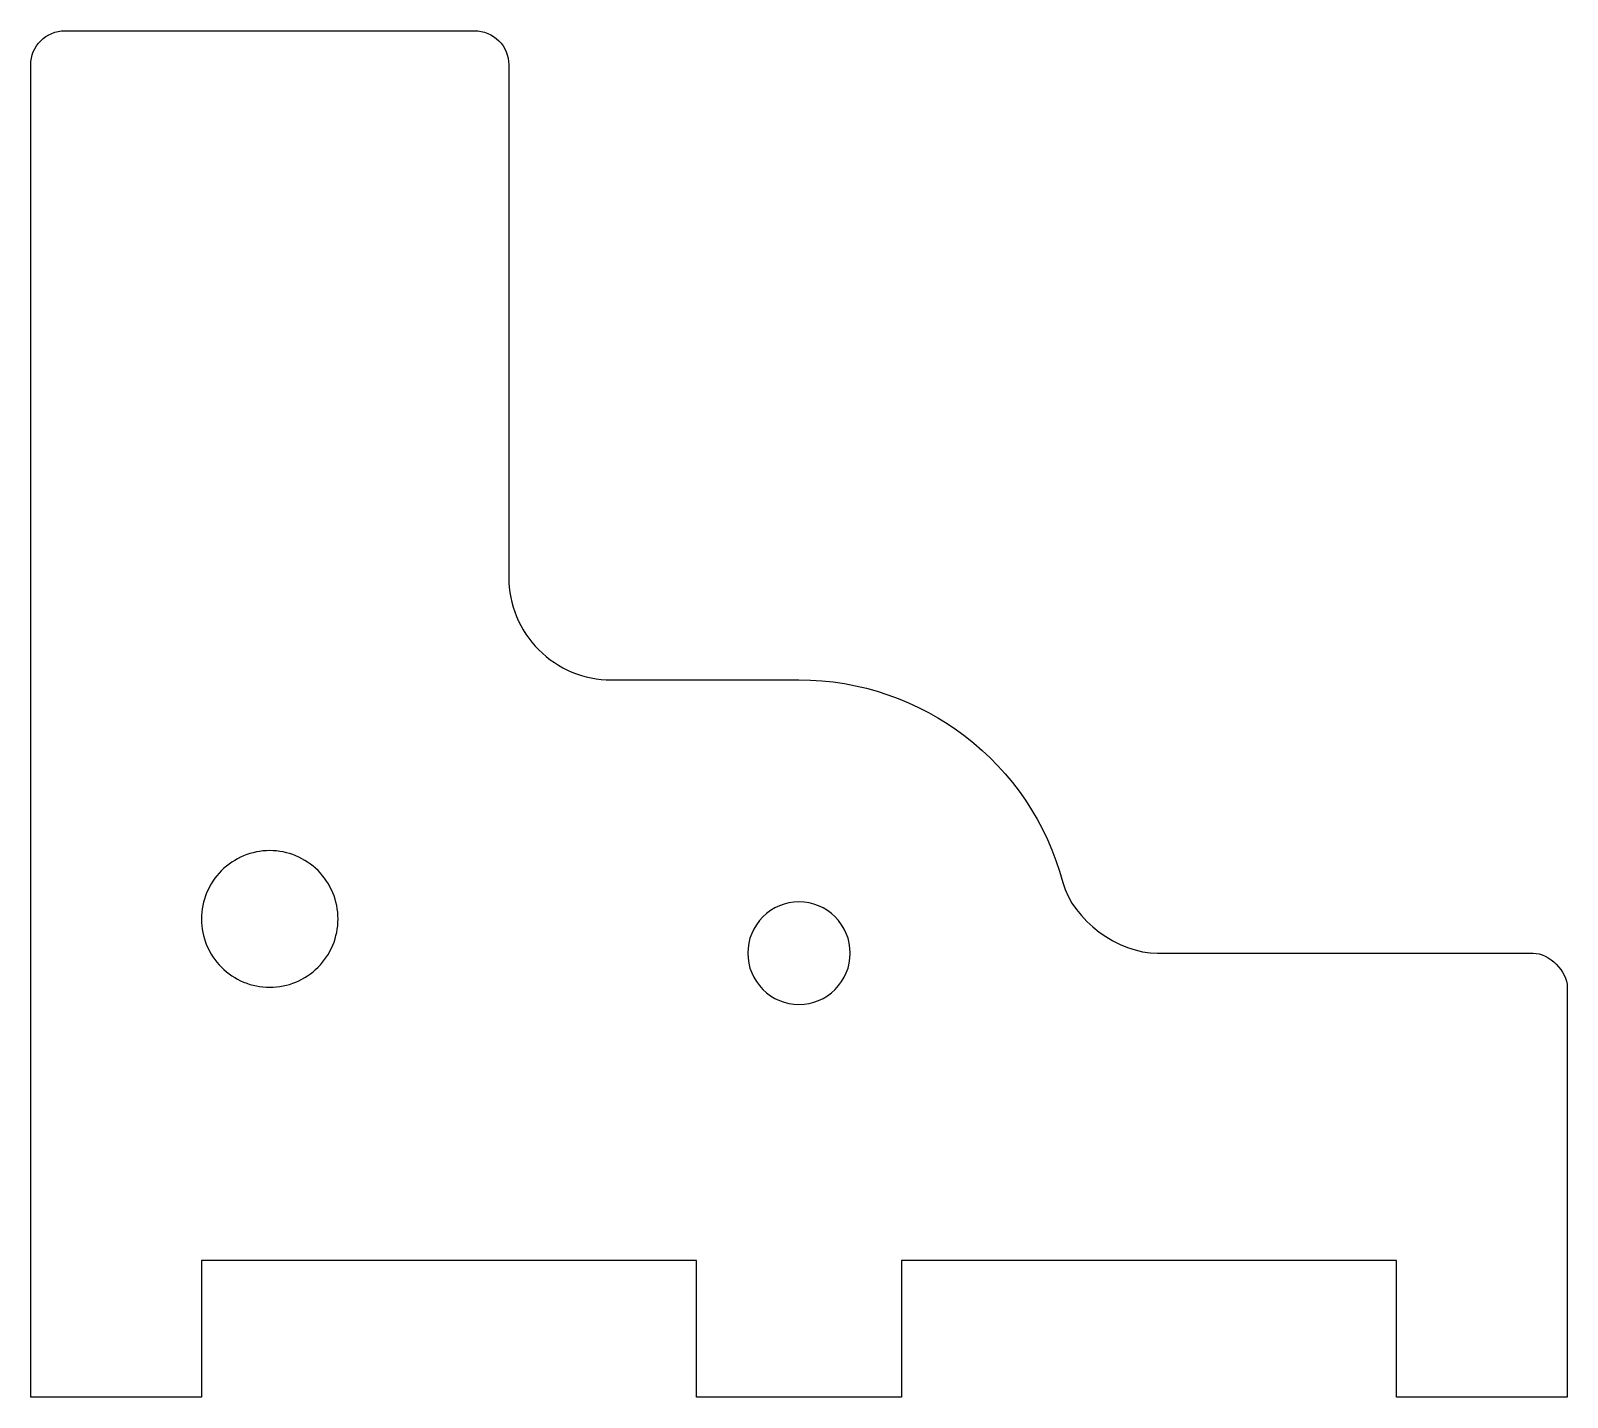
# Model space of a CAD drawing. Extents: x 0 to 45, y 0 to 40.
import ezdxf

# ---------------------------------------------------------------- set-up
doc = ezdxf.new("R2010")
doc.units = 0
doc.layers.add('LAYER_1', color=18, linetype='CONTINUOUS')

msp = doc.modelspace()

# ---------------------------------------------------------------- linework, layer by layer
at = {"layer": 'LAYER_1'}
for points in [[(22.5, 21, -0.339417), (30.227, 15.072), (30.295, 14.865), (30.385, 14.663), (30.495, 14.467), (30.624, 14.278), (30.77, 14.097), (30.932, 13.926), (31.106, 13.766), (31.293, 13.618), (31.49, 13.483), (31.694, 13.362), (31.906, 13.256), (32.122, 13.167), (32.341, 13.096), (32.562, 13.043), (32.782, 13.011), (33, 13), (44, 13), (44.089, 12.994), (44.178, 12.976), (44.267, 12.948), (44.355, 12.91), (44.441, 12.863), (44.524, 12.808), (44.602, 12.746), (44.677, 12.677), (44.746, 12.603), (44.808, 12.524), (44.863, 12.441), (44.91, 12.355), (44.948, 12.268), (44.976, 12.179), (44.994, 12.089), (45, 12), (45, 0), (40, 0), (40, 4), (25.5, 4), (25.5, 0), (19.5, 0), (19.5, 4), (5, 4), (5, 0), (0, 0), (0, 6), (0, 6), (0, 39, -0.414214), (1, 40), (13, 40, -0.414214), (14, 39), (14, 24.551), (14, 24, 0.414214), (17, 21)], [(7, 16, 0.414214), (5, 14, 0.414214), (7, 12, 0.414214), (9, 14, 0.414214)], [(22.5, 14.5, 0.414214), (21, 13, 0.414214), (22.5, 11.5, 0.414214), (24, 13, 0.414214)]]:
    msp.add_lwpolyline(points, format="xyb", close=True, dxfattribs=at)

doc.saveas('drawing.dxf')
